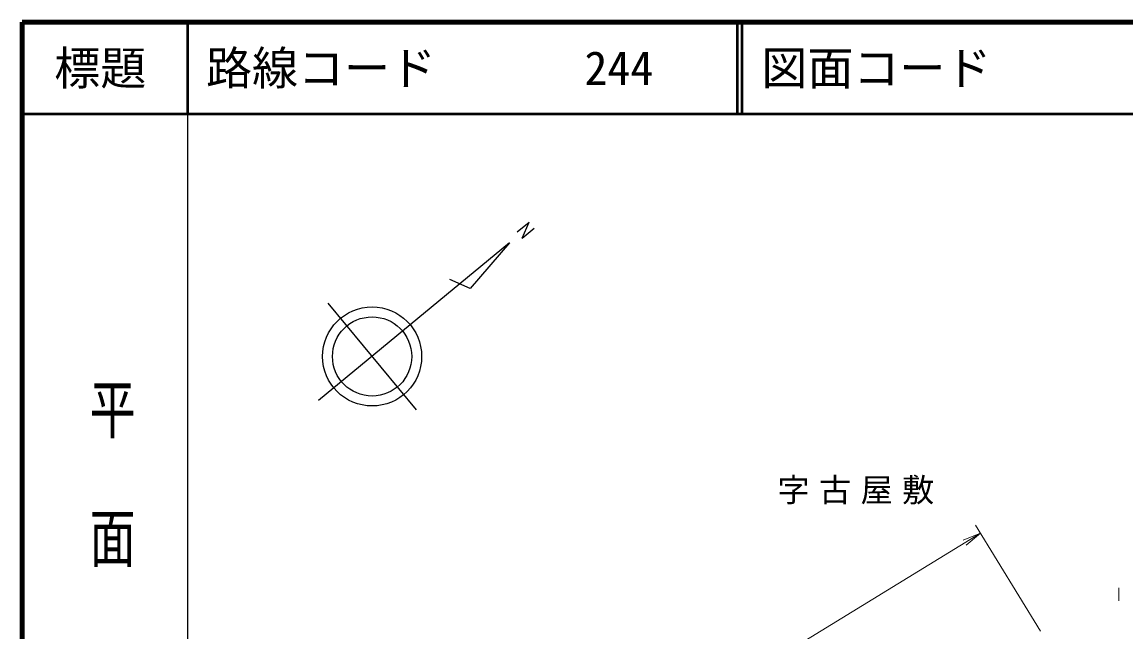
# Model space of a CAD drawing. Units: millimetres, scale not verified. Extents: x 40000 to 680000, y 20000 to 380000.
# Drawn here: x 40000 to 160010, y 313657 to 380000 of the extents above; entities that cross this region are included whole.
import ezdxf
from ezdxf.enums import TextEntityAlignment as Align

# ---------------------------------------------------------------- set-up
doc = ezdxf.new("R2010")
doc.units = ezdxf.units.MM
doc.header["$LTSCALE"] = 1000
doc.layers.add('M-BMK-HTXT', color=7, linetype='Continuous')
doc.layers.add('M-TTL-TXT', color=7, linetype='Continuous')
for name, color, linetype, lineweight in [('M-BMK-SRVR', 3, 'Continuous', 25), ('M-STR-HTXT', 7, 'Continuous', 13), ('M-TTL', 2, 'Continuous', 140), ('M-TTL-BAND', 7, 'Continuous', 25), ('M-TTL-LINE', 7, 'Continuous', 50), ('M-WORK', 1, 'Continuous', 13)]:
    doc.layers.add(name, color=color, linetype=linetype, lineweight=lineweight)
doc.styles.add('@ＭＳ ゴシック', font='')
doc.styles.add('ＭＳ ゴシック', font='')
doc.styles.get('@ＭＳ ゴシック').set_extended_font_data('@MS Gothic')
doc.styles.get('ＭＳ ゴシック').set_extended_font_data('MS Gothic')

# ---------------------------------------------------------------- blocks, each defined once
blk = doc.blocks.new('open_arrow')
at = {"color": 0, "linetype": 'Continuous', "lineweight": -2}
blk.add_lwpolyline([(7.5, 1.25), (0, 0), (7.5, -1.25)], dxfattribs=at)

msp = doc.modelspace()

# ---------------------------------------------------------------- linework, layer by layer
at = {"layer": 'M-BMK-SRVR'}
for p, q in [((93828, 357172), (95120, 358229)), ((94381, 356510), (95120, 358229)), ((94381, 356510), (95662, 357570)), ((93001, 355979), (72244, 338816)), ((93001, 355979), (88706, 351030)), ((88706, 351030), (86503, 352004)), ((73250, 349434), (82861, 337810))]:
    msp.add_line(p, q, dxfattribs=at)
for radius in [5387, 4309]:
    msp.add_circle((78056, 343622), radius, dxfattribs=at)
at = {"layer": 'M-STR-HTXT'}
for p, q in [((150724, 313755), (143664, 325269)), ((89718, 291018), (144187, 324416))]:
    msp.add_line(p, q, dxfattribs=at)
at = {"layer": 'M-TTL'}
for p, q in [((40000, 380000), (40000, 20000)), ((680000, 380000), (40000, 380000))]:
    msp.add_line(p, q, dxfattribs=at)
at = {"layer": 'M-TTL-BAND'}
msp.add_line((58000, 370000), (58000, 20000), dxfattribs=at)
at = {"layer": 'M-TTL-LINE'}
for p, q in [((58000, 380000), (58000, 370000)), ((117750, 380000), (117750, 370000)), ((118250, 380000), (118250, 370000)), ((40000, 370000), (680000, 370000))]:
    msp.add_line(p, q, dxfattribs=at)
at = {"layer": 'M-WORK'}
msp.add_line((159238, 318458), (159238, 317058), dxfattribs=at)

# ---------------------------------------------------------------- block references
at = {"layer": 'M-STR-HTXT', "xscale": 267, "yscale": 267, "rotation": 211.5}
msp.add_blockref('open_arrow', (144187, 324416), dxfattribs=at)

# ---------------------------------------------------------------- texts
at = {"layer": 'M-BMK-HTXT', "insert": (131153, 328956), "char_height": 2566, "attachment_point": 5, "style": 'ＭＳ ゴシック'}
msp.add_mtext('\\T1.29;字古屋敷', dxfattribs=at)
at = {"layer": 'M-TTL-BAND', "style": '@ＭＳ ゴシック', "width": 1.4}
msp.add_text('平  面  図', height=3666, rotation=270, dxfattribs=at).set_placement((49777, 306475), align=Align.MIDDLE_RIGHT)
at = {"layer": 'M-TTL-TXT', "style": 'ＭＳ ゴシック'}
msp.add_text('標題', height=3666, dxfattribs=at).set_placement((48500, 375000), align=Align.MIDDLE_CENTER)
for s, p in [('路線コード', (60000, 375000)), ('図面コード', (120380, 375000)), ('244', (101142, 375000))]:
    msp.add_text(s, height=3666, dxfattribs=at).set_placement(p, align=Align.MIDDLE_LEFT)

doc.saveas('drawing.dxf')
